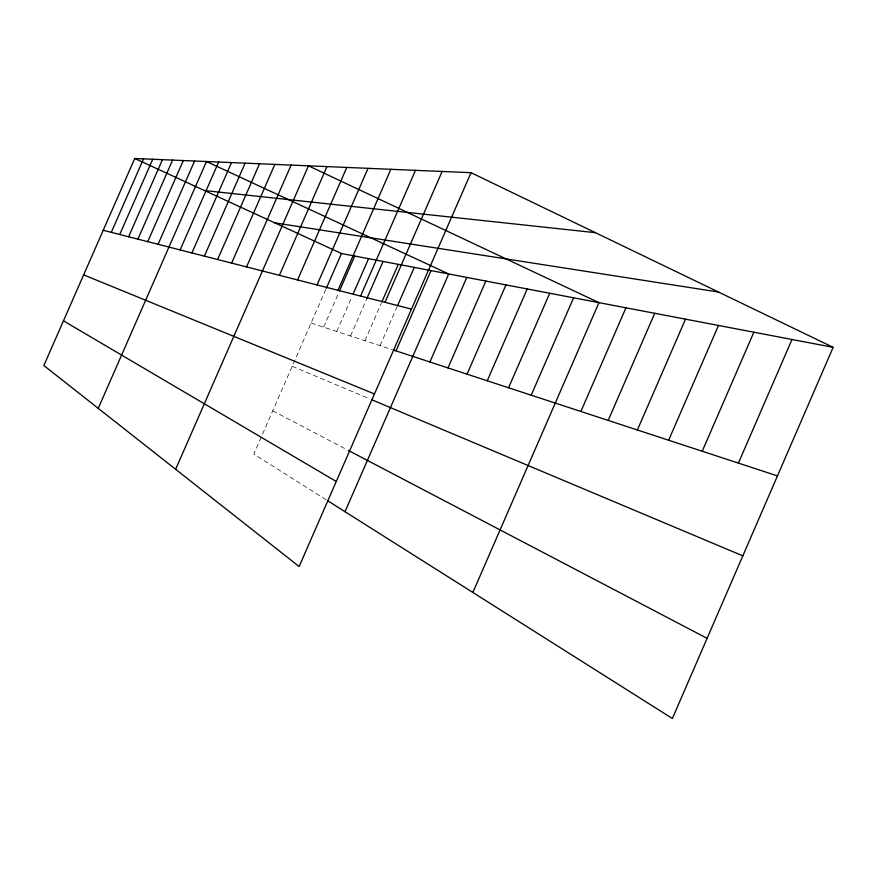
<?xml version="1.0" encoding="UTF-8"?>
<svg xmlns="http://www.w3.org/2000/svg" width="877" height="877" viewBox="0 0 877 877"><rect width="100%" height="100%" fill="white"/><g stroke="black" fill="none" stroke-linecap="round" stroke-linejoin="round"><path stroke-width="0.66" stroke-dasharray="4.38 3.29" d="M325.751 289.531L253.815 454.1L326.683 500.12M323.635 327.165L338.906 292.227M336.757 331.462L352.115 296.327M350.515 335.968L366.783 298.717M364.942 340.704L381.331 303.157M380.081 345.67L396.897 307.158M311.105 323.054L392.337 349.682M292.205 366.268L369.502 398.794M272.736 410.82L347.215 449.835"/><path stroke-width="1.32" d="M668.636 440.243L718.471 325.455M702.225 451.249L753.869 332.208M738.401 463.111L791.986 339.487M471.026 172.681L299.134 566.542L43.85 365.523L134.729 158.496L471.026 172.681L833.15 347.336L672.374 718.504L327.779 500.811M345.012 511.708L448.728 273.986L206.468 161.521L98.246 408.353M429.916 362.004L466.805 277.428M447.994 367.923L485.858 281.068M467.057 374.172L505.963 284.904M487.228 380.782L527.22 288.961M508.572 387.777L549.726 293.258M531.21 395.198L573.591 297.807M472.867 592.468L598.958 302.653L308.463 165.819L175.641 469.305M580.87 411.477L625.948 307.805M608.178 420.423L654.735 313.297M637.371 429.993L685.507 319.162M191.91 252.949L231.517 162.574M204.385 256.139L245.121 163.155M217.606 259.515L259.548 163.758M231.627 263.1L274.852 164.405M246.547 266.915L291.131 165.095M279.412 275.323L326.978 166.608M297.566 279.96L346.788 167.441M317.046 284.948L368.033 168.34M326.299 288.292L341.493 253.519L833.15 347.336M337.996 290.298L390.868 169.294M339.454 290.978L354.725 256.04M353.212 293.817L368.559 258.682M360.568 296.075L415.501 170.335M366.783 298.717L383.063 261.456M381.879 301.907L398.279 264.35M384.992 302.324L442.129 171.464M397.434 305.909L414.251 267.408M396.009 350.888L431.045 270.609M111.291 232.328L143.532 158.869M119.743 234.488L152.751 159.252M128.612 236.757L162.431 159.669M137.93 239.136L172.605 160.096M147.742 241.646L183.304 160.546M158.068 244.288L194.584 161.017M180.125 249.934L218.647 162.037M204.451 190.539L595.417 232.679M274.731 222.835L718.438 292.019M103.223 230.267L411.488 309.099M393.565 350.076L777.461 475.904M83.644 274.863L374.457 393.948M371.87 399.791L742.83 555.865M134.729 158.496L341.493 253.519M348.355 450.438L707.103 638.346M63.462 320.85L336.264 481.473"/></g></svg>
